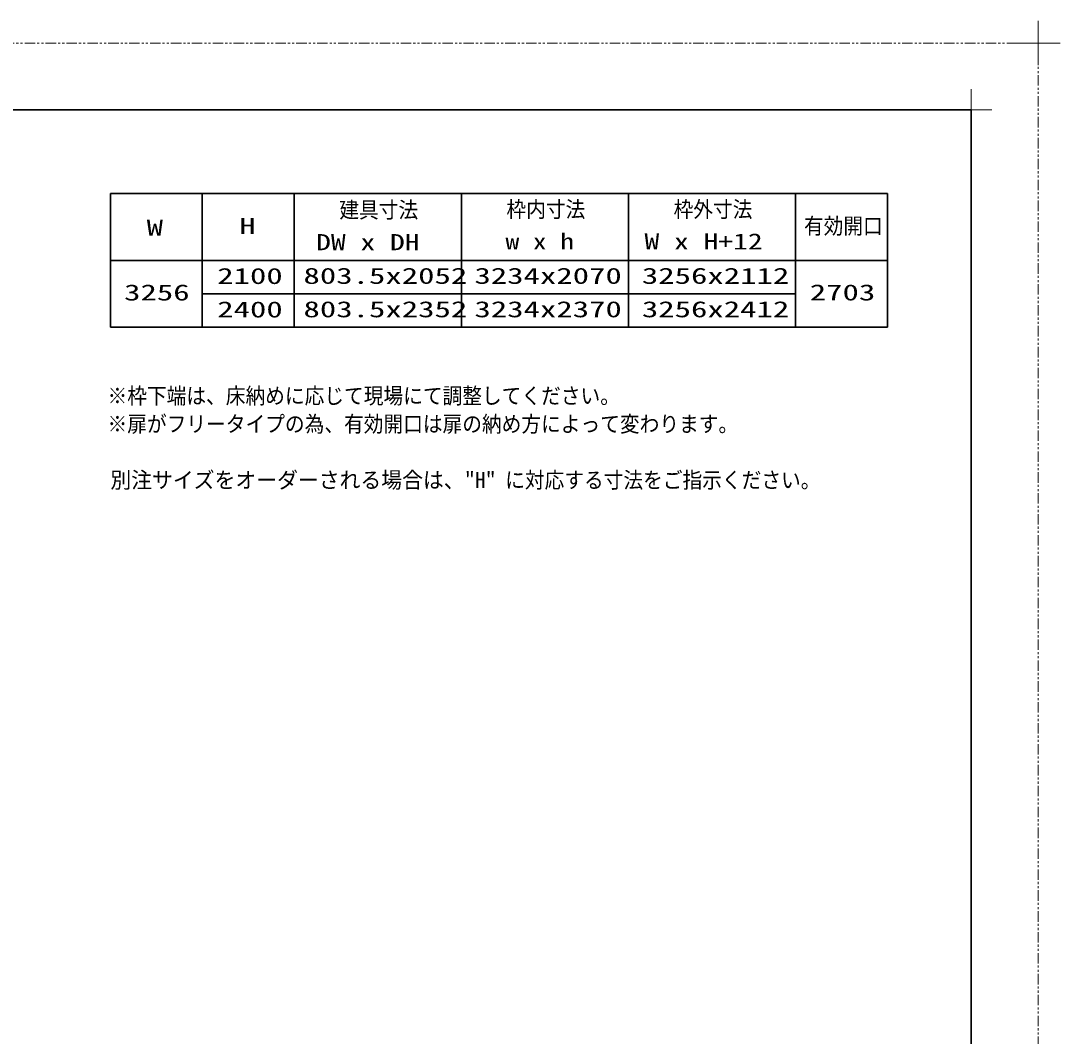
# Model space of a CAD drawing. Units: millimetres, scale not verified. Extents: x -1306 to 1306, y -607 to 607.
# Drawn here: x -222 to 400, y 0 to 607 of the extents above; entities that cross this region are included whole.
import ezdxf
from ezdxf.enums import TextEntityAlignment as Align

# ---------------------------------------------------------------- set-up
doc = ezdxf.new("R2010")
doc.units = ezdxf.units.MM
doc.header["$LTSCALE"] = 5
doc.linetypes.add('USER1', pattern=[2.5, 1.25, -0.25, 0.25, -0.25, 0.25, -0.25])
for name, color, linetype, lineweight in [('0-1_線(黄)', 2, 'Continuous', 15), ('0-3_陰線', 4, 'USER1', 9), ('0-D_線(白)', 7, 'Continuous', 30), ('1-4_DEFPOINTS', 7, 'Continuous', 5), ('1-7_図面枠', 7, 'Continuous', 35), ('1-8_一般', 7, 'Continuous', 5)]:
    doc.layers.add(name, color=color, linetype=linetype, lineweight=lineweight)
doc.styles.add('ＭＳ ゴシック', font='')
doc.styles.get('ＭＳ ゴシック').set_extended_font_data('MS Gothic')

# ---------------------------------------------------------------- blocks, each defined once
blk = doc.blocks.new('グループ-13-1')
at = {"layer": '1-8_一般'}
for p, q in [((62041.6, -14029.5), (62041.6, -13365.5)), ((61709.6, -13697.5), (62373.6, -13697.5))]:
    blk.add_line(p, q, dxfattribs=at)

msp = doc.modelspace()

# ---------------------------------------------------------------- linework, layer by layer
at = {"layer": '0-3_陰線'}
for p, q in [((387.036, 594), (-1292.964, 594)), ((387.036, -594), (387.036, 594))]:
    msp.add_line(p, q, dxfattribs=at)
at = {"layer": '0-D_線(白)'}
for p, q in [((-167.964, 504), (-167.964, 424)), ((-167.964, 504), (297.036, 504)), ((-112.964, 504), (-112.964, 424)), ((-57.964, 504), (-57.964, 424)), ((42.036, 504), (42.036, 424)), ((142.036, 504), (142.036, 424)), ((242.036, 504), (242.036, 424)), ((297.036, 504), (297.036, 424)), ((-167.964, 464), (297.036, 464)), ((-112.964, 444), (242.036, 444)), ((-167.964, 424), (297.036, 424))]:
    msp.add_line(p, q, dxfattribs=at)
at = {"layer": '1-4_DEFPOINTS'}
for p, q in [((347.036, 541.55), (347.036, 566.45)), ((334.586, 554), (359.486, 554))]:
    msp.add_line(p, q, dxfattribs=at)
at = {"layer": '1-7_図面枠'}
msp.add_lwpolyline([(-1252.964, -554), (347.036, -554), (347.036, 554), (-1252.964, 554)], close=True, dxfattribs=at)

# ---------------------------------------------------------------- block references
at = {"layer": '0-3_陰線', "xscale": 0.04, "yscale": 0.04}
msp.add_blockref('グループ-13-1', (-2094.629, 1141.9), dxfattribs=at)

# ---------------------------------------------------------------- texts
at = {"layer": '0-1_線(黄)', "style": 'ＭＳ ゴシック'}
for s, height, width, p in [('建具寸法', 9.604, 0.9, (-30.965, 486.519)), ('枠内寸法', 9.604, 0.9, (69.021, 486.873)), ('枠外寸法', 9.604, 0.9, (169.021, 486.873)), ('W', 9.604, 1.5, (-146.217, 475.906)), ('H', 9.604, 1.5, (-90.826, 476.887)), ('有効開口', 9.604, 0.9, (246.996, 476.887)), ('DW x DH', 9.621, 1.35, (-44.832, 467.19)), ('w x h', 9.621, 1.25, (68.471, 467.615)), ('W x H+12', 9.621, 1.35, (151.609, 467.615)), ('2100', 9.604, 1.5, (-104.024, 446.979)), ('803.5x2052', 9.604, 1.5, (-52.419, 447.081)), ('3234x2070', 9.604, 1.5, (49.851, 447.081)), ('3256x2112', 9.604, 1.5, (150.031, 447.081)), ('3256', 9.604, 1.5, (-159.741, 437.121)), ('2703', 9.604, 1.5, (250.479, 437.157)), ('2400', 9.604, 1.5, (-104.024, 426.979)), ('803.5x2352', 9.604, 1.5, (-52.419, 427.081)), ('3234x2370', 9.604, 1.5, (49.851, 427.081)), ('3256x2412', 9.604, 1.5, (150.031, 427.081)), ('※枠下端は、床納めに応じて現場にて調整してください。', 9.604, 0.9, (-169.631, 375.331)), ('※扉がフリータイプの為、有効開口は扉の納め方によって変わります。', 9.604, 0.9, (-169.631, 358.482)), ('別注サイズをオーダーされる場合は、"H"', 9.621, 0.95, (-167.939, 324.949)), ('に対応する寸法をご指示ください。', 9.604, 0.9, (68.253, 324.949))]:
    msp.add_text(s, height=height, dxfattribs=dict(at, width=width)).set_placement(p, align=Align.BOTTOM_LEFT)

doc.saveas('drawing.dxf')
